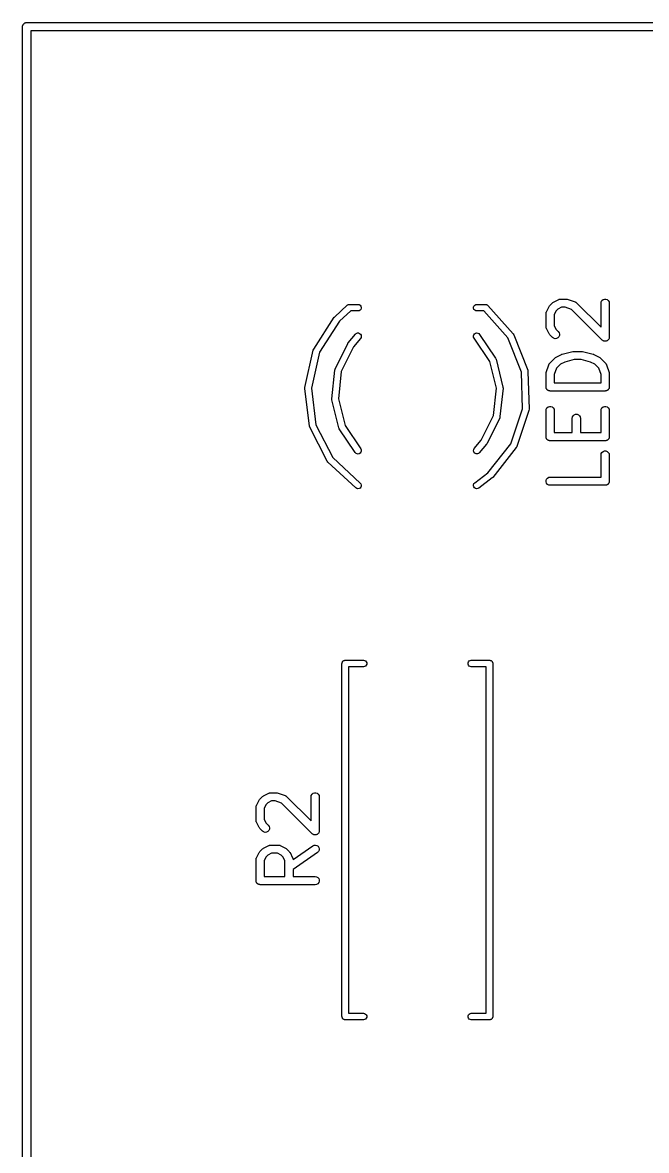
# Model space of a CAD drawing. Header units: millimetres. Extents: x 50 to 169, y 50 to 167.
# Drawn here: x 49.94 to 61.28, y 146.84 to 167.35 of the extents above; entities that cross this region are included whole.
import ezdxf

# ---------------------------------------------------------------- set-up
doc = ezdxf.new("R2010")
doc.units = ezdxf.units.MM
doc.layers.add('BLACK', color=7, linetype='Continuous')

# ---------------------------------------------------------------- blocks, each defined once
blk = doc.blocks.new('hhskb2-Edge.Cuts')
at = {"layer": 'BLACK'}
for p, q in [((36.8261, -19.487), (36.8284, -19.4808)), ((36.8284, -19.4808), (36.8295, -19.4743)), ((36.8295, -19.4743), (36.8328, -19.4687)), ((36.8328, -19.4687), (36.835, -19.4625)), ((36.835, -19.4625), (36.8393, -19.4575)), ((36.8393, -19.4575), (36.8425, -19.4518)), ((36.8425, -19.4518), (36.8476, -19.4476)), ((36.8476, -19.4476), (36.8518, -19.4425)), ((36.8518, -19.4425), (36.8575, -19.4393)), ((36.8575, -19.4393), (36.8625, -19.435)), ((36.8625, -19.435), (36.8687, -19.4328)), ((36.8687, -19.4328), (36.8743, -19.4295)), ((36.8743, -19.4295), (36.8808, -19.4284)), ((36.8808, -19.4284), (36.887, -19.4261)), ((36.887, -19.4261), (36.8935, -19.4261)), ((36.8935, -19.4261), (36.9, -19.425)), ((36.9, -19.425), (156.1, -19.425)), ((36.825, -19.5), (36.8261, -19.4935)), ((36.825, -21.2), (36.825, -19.5)), ((36.8261, -19.4935), (36.8261, -19.487)), ((36.975, -19.575), (36.975, -21.2)), ((156.025, -19.575), (36.975, -19.575)), ((36.825, -136.7), (36.825, -21.2)), ((36.975, -21.2), (36.975, -136.625))]:
    blk.add_line(p, q, dxfattribs=at)
blk = doc.blocks.new('hhskb2-F.SilkS')
at = {"layer": 'BLACK'}
for p, q in [((42.4996, -24.7733), (42.7237, -24.566)), ((42.7237, -24.566), (42.7239, -24.5658)), ((42.7239, -24.5658), (42.7254, -24.564)), ((42.7254, -24.564), (42.7379, -24.5568)), ((42.7379, -24.5568), (42.7413, -24.5547)), ((42.7413, -24.5547), (42.7419, -24.5545)), ((42.7419, -24.5545), (42.7435, -24.5536)), ((42.7435, -24.5536), (42.7545, -24.5517)), ((42.7545, -24.5517), (42.7616, -24.5501)), ((42.7616, -24.5501), (42.7628, -24.5502)), ((42.7628, -24.5502), (42.764, -24.55)), ((42.764, -24.55), (42.92, -24.55)), ((42.92, -24.55), (42.9405, -24.5536)), ((42.9405, -24.5536), (42.9586, -24.564)), ((42.9586, -24.564), (42.972, -24.58)), ((42.972, -24.58), (42.9791, -24.5996)), ((42.9791, -24.5996), (42.9791, -24.6204)), ((45.0209, -24.5996), (45.028, -24.58)), ((45.0209, -24.6204), (45.0209, -24.5996)), ((45.028, -24.58), (45.0414, -24.564)), ((45.0414, -24.564), (45.0595, -24.5536)), ((45.0595, -24.5536), (45.08, -24.55)), ((45.08, -24.55), (45.236, -24.55)), ((45.236, -24.55), (45.2403, -24.5508)), ((45.2403, -24.5508), (45.2443, -24.5506)), ((45.2443, -24.5506), (45.2495, -24.5524)), ((45.2495, -24.5524), (45.2565, -24.5536)), ((45.2565, -24.5536), (45.261, -24.5562)), ((45.261, -24.5562), (45.264, -24.5572)), ((45.264, -24.5572), (45.2675, -24.56)), ((45.2675, -24.56), (45.2746, -24.564)), ((45.2746, -24.564), (45.2784, -24.5686)), ((45.2784, -24.5686), (45.2804, -24.5701)), ((45.2804, -24.5701), (45.7394, -25.0868)), ((46.3453, -24.6841), (46.3929, -24.5888)), ((46.3929, -24.5888), (46.4001, -24.5792)), ((46.4001, -24.5792), (46.407, -24.5693)), ((46.407, -24.5693), (46.4546, -24.5217)), ((46.4546, -24.5217), (46.4644, -24.5148)), ((46.4644, -24.5148), (46.4741, -24.5077)), ((46.4741, -24.5077), (46.5693, -24.4601)), ((46.6206, -24.6021), (46.552, -24.6364)), ((46.5693, -24.4601), (46.5735, -24.4588)), ((46.5735, -24.4588), (46.5772, -24.4567)), ((46.5772, -24.4567), (46.5859, -24.4551)), ((46.5859, -24.4551), (46.5943, -24.4526)), ((46.5943, -24.4526), (46.5986, -24.4529)), ((46.5986, -24.4529), (46.6029, -24.4521)), ((46.6029, -24.4521), (46.6981, -24.4521)), ((46.6859, -24.6021), (46.6206, -24.6021)), ((46.8004, -24.6403), (46.6859, -24.6021)), ((46.6981, -24.4521), (46.7099, -24.4542)), ((46.7099, -24.4542), (46.7218, -24.456)), ((46.7218, -24.456), (46.8647, -24.5036)), ((46.8647, -24.5036), (46.8685, -24.5057)), ((46.8685, -24.5057), (46.8726, -24.5068)), ((46.8726, -24.5068), (46.8798, -24.5118)), ((46.8798, -24.5118), (46.8876, -24.516)), ((46.8876, -24.516), (46.8904, -24.5192)), ((46.8904, -24.5192), (46.894, -24.5217)), ((46.894, -24.5217), (47.3374, -24.9651)), ((47.3374, -24.5271), (47.3419, -24.5015)), ((47.3374, -24.9651), (47.3374, -24.5271)), ((47.3419, -24.5015), (47.3549, -24.4789)), ((47.3549, -24.4789), (47.3749, -24.4622)), ((47.3749, -24.4622), (47.3994, -24.4533)), ((47.3994, -24.4533), (47.4254, -24.4533)), ((47.4254, -24.4533), (47.4499, -24.4622)), ((47.4499, -24.4622), (47.4698, -24.4789)), ((47.4698, -24.4789), (47.4829, -24.5015)), ((47.4829, -24.5015), (47.4874, -24.5271)), ((47.4874, -24.5271), (47.4874, -25.1462)), ((42.1154, -25.3657), (42.4899, -24.7849)), ((42.4899, -24.7849), (42.4951, -24.7793)), ((42.4951, -24.7793), (42.4996, -24.7733)), ((42.788, -24.67), (42.5867, -24.8563)), ((42.92, -24.67), (42.788, -24.67)), ((42.9405, -24.6664), (42.92, -24.67)), ((42.9586, -24.656), (42.9405, -24.6664)), ((42.972, -24.64), (42.9586, -24.656)), ((42.9791, -24.6204), (42.972, -24.64)), ((45.028, -24.64), (45.0209, -24.6204)), ((45.0414, -24.656), (45.028, -24.64)), ((45.0595, -24.6664), (45.0414, -24.656)), ((45.08, -24.67), (45.0595, -24.6664)), ((45.2086, -24.67), (45.08, -24.67)), ((45.6427, -25.1586), (45.2086, -24.67)), ((46.3374, -24.7176), (46.3381, -24.7134)), ((46.3374, -24.9557), (46.3374, -24.7176)), ((46.3379, -24.709), (46.3404, -24.7006)), ((46.3381, -24.7134), (46.3379, -24.709)), ((46.3404, -24.7006), (46.3419, -24.692)), ((46.3419, -24.692), (46.3441, -24.6882)), ((46.3441, -24.6882), (46.3453, -24.6841)), ((46.5216, -24.6668), (46.4874, -24.7353)), ((46.4874, -24.7353), (46.4874, -24.938)), ((46.552, -24.6364), (46.5216, -24.6668)), ((47.3593, -25.1992), (46.8004, -24.6403)), ((42.5867, -24.8563), (42.2219, -25.4218)), ((46.3381, -24.96), (46.3374, -24.9557)), ((46.3379, -24.9643), (46.3381, -24.96)), ((46.3404, -24.9727), (46.3379, -24.9643)), ((46.3419, -24.9814), (46.3404, -24.9727)), ((46.3441, -24.9851), (46.3419, -24.9814)), ((46.3453, -24.9893), (46.3441, -24.9851)), ((46.3929, -25.0845), (46.3453, -24.9893)), ((46.4874, -24.938), (46.5216, -25.0065)), ((46.5216, -25.0065), (46.5607, -25.0455)), ((42.7412, -25.2488), (42.874, -25.0905)), ((42.966, -25.1676), (42.8379, -25.3203)), ((42.874, -25.0905), (42.89, -25.0771)), ((42.89, -25.0771), (42.9096, -25.07)), ((42.9096, -25.07), (42.9304, -25.0699)), ((42.9304, -25.0699), (42.95, -25.0771)), ((42.95, -25.0771), (42.966, -25.0905)), ((42.966, -25.0905), (42.9764, -25.1085)), ((42.9764, -25.1496), (42.966, -25.1676)), ((42.9764, -25.1085), (42.98, -25.129)), ((42.98, -25.129), (42.9764, -25.1496)), ((45.0203, -25.1227), (45.0261, -25.1027)), ((45.0218, -25.1435), (45.0203, -25.1227)), ((45.0302, -25.1625), (45.0218, -25.1435)), ((45.0261, -25.1027), (45.0384, -25.0858)), ((45.3152, -25.5859), (45.0302, -25.1625)), ((45.0384, -25.0858), (45.0556, -25.0742)), ((45.0556, -25.0742), (45.0759, -25.0692)), ((45.0759, -25.0692), (45.0966, -25.0714)), ((45.0966, -25.0714), (45.1153, -25.0805)), ((45.1153, -25.0805), (45.1298, -25.0955)), ((45.1298, -25.0955), (45.4207, -25.5277)), ((45.8895, -25.7814), (45.6427, -25.1586)), ((45.7394, -25.0868), (45.7394, -25.0868)), ((45.7394, -25.0868), (45.7503, -25.1045)), ((45.7503, -25.1045), (46.005, -25.747)), ((46.4001, -25.0942), (46.3929, -25.0845)), ((46.407, -25.104), (46.4001, -25.0942)), ((46.4546, -25.1516), (46.407, -25.104)), ((46.4759, -25.1665), (46.4546, -25.1516)), ((46.5011, -25.1733), (46.4759, -25.1665)), ((46.527, -25.171), (46.5011, -25.1733)), ((46.5506, -25.16), (46.527, -25.171)), ((46.5691, -25.1416), (46.5506, -25.16)), ((46.5607, -25.0455), (46.5756, -25.0669)), ((46.5801, -25.118), (46.5691, -25.1416)), ((46.5756, -25.0669), (46.5823, -25.092)), ((46.5823, -25.092), (46.5801, -25.118)), ((47.3674, -25.2048), (47.3593, -25.1992)), ((47.3749, -25.2111), (47.3674, -25.2048)), ((47.378, -25.2123), (47.3749, -25.2111)), ((47.3807, -25.2142), (47.378, -25.2123)), ((47.3902, -25.2167), (47.3807, -25.2142)), ((47.3994, -25.2201), (47.3902, -25.2167)), ((47.4027, -25.2201), (47.3994, -25.2201)), ((47.4058, -25.2209), (47.4027, -25.2201)), ((47.4156, -25.2201), (47.4058, -25.2209)), ((47.4254, -25.2201), (47.4156, -25.2201)), ((47.4285, -25.2189), (47.4254, -25.2201)), ((47.4318, -25.2186), (47.4285, -25.2189)), ((47.4407, -25.2145), (47.4318, -25.2186)), ((47.4499, -25.2111), (47.4407, -25.2145)), ((47.4524, -25.209), (47.4499, -25.2111)), ((47.4554, -25.2076), (47.4524, -25.209)), ((47.4623, -25.2007), (47.4554, -25.2076)), ((47.4698, -25.1944), (47.4623, -25.2007)), ((47.4715, -25.1915), (47.4698, -25.1944)), ((47.4738, -25.1892), (47.4715, -25.1915)), ((47.478, -25.1803), (47.4738, -25.1892)), ((47.4829, -25.1718), (47.478, -25.1803)), ((47.4834, -25.1686), (47.4829, -25.1718)), ((47.4848, -25.1656), (47.4834, -25.1686)), ((47.4857, -25.1558), (47.4848, -25.1656)), ((47.4874, -25.1462), (47.4857, -25.1558)), ((41.9539, -26.0587), (42.1073, -25.3849)), ((42.2219, -25.4218), (42.0733, -26.0751)), ((42.1073, -25.3849), (42.1153, -25.3657)), ((42.1153, -25.3657), (42.1154, -25.3657)), ((42.5045, -25.7291), (42.7333, -25.261)), ((42.8379, -25.3203), (42.617, -25.7722)), ((42.7333, -25.261), (42.7376, -25.2551)), ((42.7376, -25.2551), (42.7412, -25.2488)), ((46.6323, -25.4544), (46.8228, -25.4068)), ((46.8228, -25.4068), (46.8319, -25.4061)), ((46.8319, -25.4061), (46.841, -25.4045)), ((46.841, -25.4045), (46.9838, -25.4045)), ((46.9838, -25.4045), (46.9928, -25.4061)), ((46.9928, -25.4061), (47.002, -25.4068)), ((47.002, -25.4068), (47.1925, -25.4544)), ((45.4357, -26.071), (45.3152, -25.5859)), ((45.4207, -25.5277), (45.4207, -25.5277)), ((45.4207, -25.5277), (45.4248, -25.537)), ((45.4248, -25.537), (45.4283, -25.5449)), ((45.4283, -25.5449), (45.4291, -25.5467)), ((45.4291, -25.5467), (45.5547, -26.0523)), ((46.392, -25.6383), (46.3971, -25.6311)), ((46.3971, -25.6311), (46.4013, -25.6234)), ((46.4013, -25.6234), (46.4045, -25.6205)), ((46.4045, -25.6205), (46.407, -25.617)), ((46.407, -25.617), (46.5022, -25.5217)), ((46.5022, -25.5217), (46.512, -25.5148)), ((46.512, -25.5148), (46.5217, -25.5077)), ((46.5217, -25.5077), (46.6169, -25.4601)), ((46.5997, -25.6364), (46.5256, -25.7105)), ((46.6767, -25.5979), (46.5997, -25.6364)), ((46.6169, -25.4601), (46.6248, -25.4577)), ((46.6248, -25.4577), (46.6323, -25.4544)), ((46.8502, -25.5545), (46.6767, -25.5979)), ((46.9746, -25.5545), (46.8502, -25.5545)), ((47.1481, -25.5979), (46.9746, -25.5545)), ((47.2251, -25.6364), (47.1481, -25.5979)), ((47.1925, -25.4544), (47.2, -25.4577)), ((47.2, -25.4577), (47.2078, -25.4601)), ((47.2078, -25.4601), (47.3031, -25.5077)), ((47.2992, -25.7105), (47.2251, -25.6364)), ((47.3031, -25.5077), (47.3127, -25.5148)), ((47.3127, -25.5148), (47.3226, -25.5217)), ((47.3226, -25.5217), (47.4178, -25.617)), ((47.4178, -25.617), (47.4203, -25.6205)), ((47.4203, -25.6205), (47.4235, -25.6234)), ((47.4235, -25.6234), (47.4277, -25.6311)), ((47.4277, -25.6311), (47.4327, -25.6383)), ((42.4439, -26.2671), (42.4988, -25.7491)), ((42.4988, -25.7491), (42.5045, -25.7291)), ((42.4988, -25.7491), (42.4988, -25.7491)), ((42.617, -25.7722), (42.5644, -26.2692)), ((45.9085, -26.4511), (45.8895, -25.7814)), ((46.005, -25.747), (46.005, -25.747)), ((46.005, -25.747), (46.0054, -25.7491)), ((46.0054, -25.7491), (46.0092, -25.7674)), ((46.0092, -25.7674), (46.0092, -25.7675)), ((46.0092, -25.7675), (46.0287, -26.4583)), ((46.3374, -25.8129), (46.3395, -25.801)), ((46.3374, -26.051), (46.3374, -25.8129)), ((46.3395, -25.801), (46.3412, -25.7891)), ((46.3412, -25.7891), (46.3888, -25.6463)), ((46.3888, -25.6463), (46.3909, -25.6425)), ((46.3909, -25.6425), (46.392, -25.6383)), ((46.5256, -25.7105), (46.4874, -25.825)), ((46.4874, -25.825), (46.4874, -25.976)), ((47.3374, -25.825), (47.2992, -25.7105)), ((47.3374, -25.976), (47.3374, -25.825)), ((47.4327, -25.6383), (47.4339, -25.6425)), ((47.4339, -25.6425), (47.4359, -25.6463)), ((47.4359, -25.6463), (47.4835, -25.7891)), ((47.4835, -25.7891), (47.4853, -25.801)), ((47.4853, -25.801), (47.4874, -25.8129)), ((47.4874, -25.8129), (47.4874, -26.051)), ((46.4874, -25.976), (47.3374, -25.976)), ((41.9529, -26.0796), (41.9539, -26.0588)), ((42.0393, -26.7653), (41.9529, -26.0796)), ((41.9539, -26.0588), (41.9539, -26.0587)), ((42.0733, -26.0751), (42.157, -26.7398)), ((45.383, -26.568), (45.4357, -26.071)), ((45.5561, -26.0731), (45.5012, -26.5912)), ((45.5547, -26.0523), (45.5561, -26.0731)), ((45.5561, -26.0731), (45.5561, -26.0731)), ((46.3385, -26.0574), (46.3374, -26.051)), ((46.3385, -26.064), (46.3385, -26.0574)), ((46.3408, -26.0701), (46.3385, -26.064)), ((46.3419, -26.0766), (46.3408, -26.0701)), ((46.3452, -26.0823), (46.3419, -26.0766)), ((46.3474, -26.0885), (46.3452, -26.0823)), ((46.3516, -26.0935), (46.3474, -26.0885)), ((46.3549, -26.0992), (46.3516, -26.0935)), ((46.36, -26.1034), (46.3549, -26.0992)), ((46.3642, -26.1084), (46.36, -26.1034)), ((46.3699, -26.1117), (46.3642, -26.1084)), ((46.3749, -26.1159), (46.3699, -26.1117)), ((46.381, -26.1181), (46.3749, -26.1159)), ((46.3867, -26.1214), (46.381, -26.1181)), ((46.3932, -26.1226), (46.3867, -26.1214)), ((46.3994, -26.1248), (46.3932, -26.1226)), ((46.4059, -26.1248), (46.3994, -26.1248)), ((46.4124, -26.126), (46.4059, -26.1248)), ((47.4124, -26.126), (46.4124, -26.126)), ((47.4188, -26.1248), (47.4124, -26.126)), ((47.4254, -26.1248), (47.4188, -26.1248)), ((47.4316, -26.1226), (47.4254, -26.1248)), ((47.438, -26.1214), (47.4316, -26.1226)), ((47.4437, -26.1181), (47.438, -26.1214)), ((47.4499, -26.1159), (47.4437, -26.1181)), ((47.4549, -26.1117), (47.4499, -26.1159)), ((47.4606, -26.1084), (47.4549, -26.1117)), ((47.4648, -26.1034), (47.4606, -26.1084)), ((47.4698, -26.0992), (47.4648, -26.1034)), ((47.4731, -26.0935), (47.4698, -26.0992)), ((47.4773, -26.0885), (47.4731, -26.0935)), ((47.4796, -26.0823), (47.4773, -26.0885)), ((47.4829, -26.0766), (47.4796, -26.0823)), ((47.484, -26.0701), (47.4829, -26.0766)), ((47.4862, -26.064), (47.484, -26.0701)), ((47.4874, -26.051), (47.4862, -26.0574)), ((47.4862, -26.0574), (47.4862, -26.064)), ((42.4446, -26.2775), (42.4439, -26.2671)), ((42.4439, -26.2671), (42.4439, -26.2671)), ((42.4453, -26.2879), (42.4446, -26.2775)), ((42.571, -26.7935), (42.4453, -26.2879)), ((42.4453, -26.2879), (42.4453, -26.2879)), ((42.5644, -26.2692), (42.6849, -26.7543)), ((45.6972, -27.0869), (45.9085, -26.4511)), ((46.3374, -26.4795), (46.3419, -26.4539)), ((46.3419, -26.4539), (46.3549, -26.4313)), ((46.3549, -26.4313), (46.3749, -26.4146)), ((46.3749, -26.4146), (46.3994, -26.4057)), ((46.3994, -26.4057), (46.4254, -26.4057)), ((46.4254, -26.4057), (46.4499, -26.4146)), ((46.4499, -26.4146), (46.4698, -26.4313)), ((46.4698, -26.4313), (46.4829, -26.4539)), ((46.4829, -26.4539), (46.4874, -26.4795)), ((47.3374, -26.4795), (47.3419, -26.4539)), ((47.3419, -26.4539), (47.3549, -26.4313)), ((47.3549, -26.4313), (47.3749, -26.4146)), ((47.3749, -26.4146), (47.3994, -26.4057)), ((47.3994, -26.4057), (47.4254, -26.4057)), ((47.4254, -26.4057), (47.4499, -26.4146)), ((47.4499, -26.4146), (47.4698, -26.4313)), ((47.4698, -26.4313), (47.4829, -26.4539)), ((47.4829, -26.4539), (47.4874, -26.4795)), ((45.162, -27.0199), (45.383, -26.568)), ((45.4954, -26.6112), (45.2666, -27.0792)), ((45.5012, -26.5912), (45.4954, -26.6112)), ((45.4954, -26.6112), (45.4954, -26.6112)), ((46.0257, -26.4789), (45.8078, -27.1348)), ((46.0287, -26.4583), (46.0257, -26.4789)), ((46.3374, -26.9557), (46.3374, -26.4795)), ((46.4874, -26.4795), (46.4874, -26.8807)), ((46.8136, -26.6224), (46.8181, -26.5967)), ((46.8136, -26.8807), (46.8136, -26.6224)), ((46.8181, -26.5967), (46.8311, -26.5742)), ((46.8311, -26.5742), (46.8511, -26.5574)), ((46.8511, -26.5574), (46.8755, -26.5485)), ((46.8755, -26.5485), (46.9016, -26.5485)), ((46.9016, -26.5485), (46.9261, -26.5574)), ((46.9261, -26.5574), (46.946, -26.5742)), ((46.946, -26.5742), (46.959, -26.5967)), ((46.959, -26.5967), (46.9636, -26.6224)), ((46.9636, -26.6224), (46.9636, -26.8807)), ((47.3374, -26.8807), (47.3374, -26.4795)), ((47.4874, -26.4795), (47.4874, -26.9557)), ((42.0454, -26.7852), (42.0393, -26.7653)), ((42.0393, -26.7653), (42.0393, -26.7653)), ((42.3611, -27.4), (42.0454, -26.7852)), ((42.157, -26.7398), (42.463, -27.3358)), ((42.5794, -26.8125), (42.571, -26.7935)), ((42.571, -26.7935), (42.571, -26.7935)), ((42.8704, -27.2446), (42.5794, -26.8125)), ((42.6849, -26.7543), (42.9699, -27.1776)), ((45.0339, -27.1726), (45.162, -27.0199)), ((46.3385, -26.9622), (46.3374, -26.9557)), ((46.3385, -26.9687), (46.3385, -26.9622)), ((46.3408, -26.9749), (46.3385, -26.9687)), ((46.3419, -26.9814), (46.3408, -26.9749)), ((46.3452, -26.987), (46.3419, -26.9814)), ((46.3474, -26.9932), (46.3452, -26.987)), ((46.3516, -26.9982), (46.3474, -26.9932)), ((46.3549, -27.0039), (46.3516, -26.9982)), ((46.36, -27.0081), (46.3549, -27.0039)), ((46.3642, -27.0132), (46.36, -27.0081)), ((46.3699, -27.0164), (46.3642, -27.0132)), ((46.3749, -27.0207), (46.3699, -27.0164)), ((46.381, -27.0229), (46.3749, -27.0207)), ((46.3867, -27.0262), (46.381, -27.0229)), ((46.3932, -27.0273), (46.3867, -27.0262)), ((46.3994, -27.0296), (46.3932, -27.0273)), ((46.4059, -27.0296), (46.3994, -27.0296)), ((46.4124, -27.0307), (46.4059, -27.0296)), ((47.4124, -27.0307), (46.4124, -27.0307)), ((46.4874, -26.8807), (46.8136, -26.8807)), ((46.9636, -26.8807), (47.3374, -26.8807)), ((47.4188, -27.0296), (47.4124, -27.0307)), ((47.4254, -27.0296), (47.4188, -27.0296)), ((47.4316, -27.0273), (47.4254, -27.0296)), ((47.438, -27.0262), (47.4316, -27.0273)), ((47.4437, -27.0229), (47.438, -27.0262)), ((47.4499, -27.0207), (47.4437, -27.0229)), ((47.4549, -27.0164), (47.4499, -27.0207)), ((47.4606, -27.0132), (47.4549, -27.0164)), ((47.4648, -27.0081), (47.4606, -27.0132)), ((47.4698, -27.0039), (47.4648, -27.0081)), ((47.4731, -26.9982), (47.4698, -27.0039)), ((47.4773, -26.9932), (47.4731, -26.9982)), ((47.4796, -26.987), (47.4773, -26.9932)), ((47.4829, -26.9814), (47.4796, -26.987)), ((47.484, -26.9749), (47.4829, -26.9814)), ((47.4862, -26.9687), (47.484, -26.9749)), ((47.4874, -26.9557), (47.4862, -26.9622)), ((47.4862, -26.9622), (47.4862, -26.9687)), ((42.8849, -27.2596), (42.8704, -27.2446)), ((42.9036, -27.2688), (42.8849, -27.2596)), ((42.9243, -27.271), (42.9036, -27.2688)), ((42.9445, -27.266), (42.9243, -27.271)), ((42.9618, -27.2543), (42.9445, -27.266)), ((42.9741, -27.2375), (42.9618, -27.2543)), ((42.9699, -27.1776), (42.9784, -27.1967)), ((42.9798, -27.2174), (42.9741, -27.2375)), ((42.9784, -27.1967), (42.9798, -27.2174)), ((45.0198, -27.2111), (45.0235, -27.1906)), ((45.0235, -27.2316), (45.0198, -27.2111)), ((45.0235, -27.1906), (45.0339, -27.1726)), ((45.0339, -27.2497), (45.0235, -27.2316)), ((45.0498, -27.2631), (45.0339, -27.2497)), ((45.0694, -27.2702), (45.0498, -27.2631)), ((45.0903, -27.2702), (45.0694, -27.2702)), ((45.1098, -27.2631), (45.0903, -27.2702)), ((45.1258, -27.2497), (45.1098, -27.2631)), ((45.2586, -27.0914), (45.1258, -27.2497)), ((45.2623, -27.0851), (45.2586, -27.0914)), ((45.2666, -27.0792), (45.2623, -27.0851)), ((45.2794, -27.6144), (45.6972, -27.0869)), ((45.7979, -27.1531), (45.3688, -27.6949)), ((45.8045, -27.1408), (45.7979, -27.1531)), ((45.7979, -27.1531), (45.7979, -27.1531)), ((45.8078, -27.1348), (45.8045, -27.1408)), ((45.8078, -27.1348), (45.8078, -27.1348)), ((47.3374, -27.289), (47.3419, -27.2634)), ((47.3419, -27.2634), (47.3549, -27.2408)), ((47.3549, -27.2408), (47.3749, -27.2241)), ((47.3749, -27.2241), (47.3994, -27.2152)), ((47.3994, -27.2152), (47.4254, -27.2152)), ((47.4254, -27.2152), (47.4499, -27.2241)), ((47.4499, -27.2241), (47.4698, -27.2408)), ((47.4698, -27.2408), (47.4829, -27.2634)), ((47.4829, -27.2634), (47.4874, -27.289)), ((42.3737, -27.4166), (42.3611, -27.4)), ((42.8806, -27.8863), (42.3737, -27.4166)), ((42.463, -27.3358), (42.9622, -27.7983)), ((47.3374, -27.6902), (47.3374, -27.289)), ((47.4874, -27.289), (47.4874, -27.7652)), ((45.0423, -27.7946), (45.2794, -27.6144)), ((42.8981, -27.8976), (42.8806, -27.8863)), ((42.9577, -27.8901), (42.9391, -27.8997)), ((42.9718, -27.8749), (42.9577, -27.8901)), ((42.9622, -27.7983), (42.9748, -27.8149)), ((42.9799, -27.8556), (42.9718, -27.8749)), ((42.9748, -27.8149), (42.9809, -27.8348)), ((42.9809, -27.8348), (42.9799, -27.8556)), ((45.0191, -27.8499), (45.0201, -27.8291)), ((45.0253, -27.8698), (45.0191, -27.8499)), ((45.0201, -27.8291), (45.0282, -27.8098)), ((45.0379, -27.8864), (45.0253, -27.8698)), ((45.0282, -27.8098), (45.0423, -27.7946)), ((45.0554, -27.8977), (45.0379, -27.8864)), ((45.1149, -27.8901), (45.0964, -27.8996)), ((45.358, -27.7054), (45.1149, -27.8901)), ((45.3632, -27.6999), (45.358, -27.7054)), ((45.3688, -27.6949), (45.3632, -27.6999)), ((46.3385, -27.7522), (46.3474, -27.7277)), ((46.3385, -27.7783), (46.3385, -27.7522)), ((46.3474, -27.8027), (46.3385, -27.7783)), ((46.3474, -27.7277), (46.3642, -27.7078)), ((46.3642, -27.8227), (46.3474, -27.8027)), ((46.3642, -27.7078), (46.3867, -27.6948)), ((46.3867, -27.8357), (46.3642, -27.8227)), ((46.3867, -27.6948), (46.4124, -27.6902)), ((46.4124, -27.8402), (46.3867, -27.8357)), ((46.4124, -27.6902), (47.3374, -27.6902)), ((47.4124, -27.8402), (46.4124, -27.8402)), ((47.4188, -27.8391), (47.4124, -27.8402)), ((47.4254, -27.8391), (47.4188, -27.8391)), ((47.4316, -27.8369), (47.4254, -27.8391)), ((47.438, -27.8357), (47.4316, -27.8369)), ((47.4437, -27.8324), (47.438, -27.8357)), ((47.4499, -27.8302), (47.4437, -27.8324)), ((47.4549, -27.826), (47.4499, -27.8302)), ((47.4606, -27.8227), (47.4549, -27.826)), ((47.4648, -27.8177), (47.4606, -27.8227)), ((47.4698, -27.8134), (47.4648, -27.8177)), ((47.4731, -27.8078), (47.4698, -27.8134)), ((47.4773, -27.8027), (47.4731, -27.8078)), ((47.4796, -27.7966), (47.4773, -27.8027)), ((47.4829, -27.7909), (47.4796, -27.7966)), ((47.484, -27.7844), (47.4829, -27.7909)), ((47.4862, -27.7783), (47.484, -27.7844)), ((47.4874, -27.7652), (47.4862, -27.7717)), ((47.4862, -27.7717), (47.4862, -27.7783)), ((42.9184, -27.9023), (42.8981, -27.8976)), ((42.9391, -27.8997), (42.9184, -27.9023)), ((45.0757, -27.9023), (45.0554, -27.8977)), ((45.0964, -27.8996), (45.0757, -27.9023)), ((42.63, -31.08), (42.6309, -31.0748)), ((42.63, -37.5), (42.63, -31.08)), ((42.6309, -31.0696), (42.6327, -31.0647)), ((42.6309, -31.0748), (42.6309, -31.0696)), ((42.6327, -31.0647), (42.6336, -31.0595)), ((42.6336, -31.0595), (42.6362, -31.0549)), ((42.6362, -31.0549), (42.638, -31.05)), ((42.638, -31.05), (42.6414, -31.046)), ((42.6414, -31.046), (42.644, -31.0414)), ((42.644, -31.0414), (42.6481, -31.0381)), ((42.6481, -31.0381), (42.6514, -31.034)), ((42.6514, -31.034), (42.656, -31.0314)), ((42.656, -31.0314), (42.66, -31.028)), ((42.66, -31.028), (42.6649, -31.0262)), ((42.6649, -31.0262), (42.6695, -31.0236)), ((42.6695, -31.0236), (42.6747, -31.0227)), ((42.6747, -31.0227), (42.6796, -31.0209)), ((42.6796, -31.0209), (42.6848, -31.0209)), ((42.6848, -31.0209), (42.69, -31.02)), ((42.69, -31.02), (43.02, -31.02)), ((43.02, -31.14), (42.75, -31.14)), ((42.75, -31.14), (42.75, -37.44)), ((43.02, -31.02), (43.0405, -31.0236)), ((43.0405, -31.1364), (43.02, -31.14)), ((43.0405, -31.0236), (43.0586, -31.034)), ((43.0586, -31.126), (43.0405, -31.1364)), ((43.0586, -31.034), (43.072, -31.05)), ((43.072, -31.11), (43.0586, -31.126)), ((43.072, -31.05), (43.0791, -31.0696)), ((43.0791, -31.0904), (43.072, -31.11)), ((43.0791, -31.0696), (43.0791, -31.0904)), ((44.9209, -31.0696), (44.928, -31.05)), ((44.9209, -31.0904), (44.9209, -31.0696)), ((44.928, -31.11), (44.9209, -31.0904)), ((44.928, -31.05), (44.9414, -31.034)), ((44.9414, -31.126), (44.928, -31.11)), ((44.9414, -31.034), (44.9595, -31.0236)), ((44.9595, -31.1364), (44.9414, -31.126)), ((44.9595, -31.0236), (44.98, -31.02)), ((44.98, -31.14), (44.9595, -31.1364)), ((44.98, -31.02), (45.31, -31.02)), ((45.25, -31.14), (44.98, -31.14)), ((45.25, -37.44), (45.25, -31.14)), ((45.31, -31.02), (45.3152, -31.0209)), ((45.3152, -31.0209), (45.3204, -31.0209)), ((45.3204, -31.0209), (45.3253, -31.0227)), ((45.3253, -31.0227), (45.3305, -31.0236)), ((45.3305, -31.0236), (45.3351, -31.0262)), ((45.3351, -31.0262), (45.34, -31.028)), ((45.34, -31.028), (45.344, -31.0314)), ((45.344, -31.0314), (45.3486, -31.034)), ((45.3486, -31.034), (45.3519, -31.0381)), ((45.3519, -31.0381), (45.356, -31.0414)), ((45.356, -31.0414), (45.3586, -31.046)), ((45.3586, -31.046), (45.362, -31.05)), ((45.362, -31.05), (45.3638, -31.0549)), ((45.3638, -31.0549), (45.3664, -31.0595)), ((45.3664, -31.0595), (45.3673, -31.0647)), ((45.3673, -31.0647), (45.3691, -31.0696)), ((45.3691, -31.0696), (45.3691, -31.0748)), ((45.3691, -31.0748), (45.37, -31.08)), ((45.37, -31.08), (45.37, -37.5)), ((41.3159, -33.4323), (41.3243, -33.4298)), ((41.3243, -33.4298), (41.3286, -33.43)), ((41.3286, -33.43), (41.3329, -33.4293)), ((41.3329, -33.4293), (41.4281, -33.4293)), ((41.4281, -33.4293), (41.4399, -33.4314)), ((42.1049, -33.4393), (42.1294, -33.4304)), ((42.1294, -33.4304), (42.1554, -33.4304)), ((42.1554, -33.4304), (42.1799, -33.4393)), ((41.0753, -33.6612), (41.1229, -33.566)), ((41.1229, -33.566), (41.1301, -33.5563)), ((41.1301, -33.5563), (41.137, -33.5465)), ((41.137, -33.5465), (41.1846, -33.4989)), ((41.1846, -33.4989), (41.1944, -33.492)), ((41.1944, -33.492), (41.2041, -33.4848)), ((41.2041, -33.4848), (41.2993, -33.4372)), ((41.282, -33.6135), (41.2516, -33.6439)), ((41.3506, -33.5793), (41.282, -33.6135)), ((41.2993, -33.4372), (41.3035, -33.436)), ((41.3035, -33.436), (41.3072, -33.4338)), ((41.3072, -33.4338), (41.3159, -33.4323)), ((41.4159, -33.5793), (41.3506, -33.5793)), ((41.5304, -33.6175), (41.4159, -33.5793)), ((41.4399, -33.4314), (41.4518, -33.4331)), ((41.4518, -33.4331), (41.5947, -33.4808)), ((42.0893, -34.1764), (41.5304, -33.6175)), ((41.5947, -33.4808), (41.5985, -33.4828)), ((41.5985, -33.4828), (41.6026, -33.4839)), ((41.6026, -33.4839), (41.6098, -33.489)), ((41.6098, -33.489), (41.6176, -33.4932)), ((41.6176, -33.4932), (41.6204, -33.4964)), ((41.6204, -33.4964), (41.624, -33.4989)), ((41.624, -33.4989), (42.0674, -33.9423)), ((42.0674, -33.5043), (42.0719, -33.4786)), ((42.0674, -33.9423), (42.0674, -33.5043)), ((42.0719, -33.4786), (42.0849, -33.4561)), ((42.0849, -33.4561), (42.1049, -33.4393)), ((42.1799, -33.4393), (42.1998, -33.4561)), ((42.1998, -33.4561), (42.2129, -33.4786)), ((42.2129, -33.4786), (42.2174, -33.5043)), ((42.2174, -33.5043), (42.2174, -34.1233)), ((41.0674, -33.6948), (41.0681, -33.6905)), ((41.0674, -33.9329), (41.0674, -33.6948)), ((41.0679, -33.6862), (41.0704, -33.6778)), ((41.0681, -33.6905), (41.0679, -33.6862)), ((41.0704, -33.6778), (41.0719, -33.6691)), ((41.0719, -33.6691), (41.0741, -33.6654)), ((41.0741, -33.6654), (41.0753, -33.6612)), ((41.2516, -33.6439), (41.2174, -33.7125)), ((41.2174, -33.7125), (41.2174, -33.9152)), ((41.0681, -33.9371), (41.0674, -33.9329)), ((41.0679, -33.9414), (41.0681, -33.9371)), ((41.0704, -33.9499), (41.0679, -33.9414)), ((41.0719, -33.9585), (41.0704, -33.9499)), ((41.0741, -33.9623), (41.0719, -33.9585)), ((41.0753, -33.9664), (41.0741, -33.9623)), ((41.1229, -34.0616), (41.0753, -33.9664)), ((41.2174, -33.9152), (41.2516, -33.9837)), ((41.2516, -33.9837), (41.2907, -34.0227)), ((41.2907, -34.0227), (41.3056, -34.044)), ((41.3056, -34.044), (41.3123, -34.0692)), ((41.1301, -34.0713), (41.1229, -34.0616)), ((41.137, -34.0811), (41.1301, -34.0713)), ((41.1846, -34.1287), (41.137, -34.0811)), ((41.2059, -34.1437), (41.1846, -34.1287)), ((41.2311, -34.1504), (41.2059, -34.1437)), ((41.257, -34.1482), (41.2311, -34.1504)), ((41.2806, -34.1372), (41.257, -34.1482)), ((41.2991, -34.1187), (41.2806, -34.1372)), ((41.3101, -34.0951), (41.2991, -34.1187)), ((41.3123, -34.0692), (41.3101, -34.0951)), ((42.0974, -34.182), (42.0893, -34.1764)), ((42.1049, -34.1883), (42.0974, -34.182)), ((42.108, -34.1894), (42.1049, -34.1883)), ((42.1107, -34.1913), (42.108, -34.1894)), ((42.1202, -34.1938), (42.1107, -34.1913)), ((42.1294, -34.1972), (42.1202, -34.1938)), ((42.1327, -34.1972), (42.1294, -34.1972)), ((42.1358, -34.198), (42.1327, -34.1972)), ((42.1456, -34.1972), (42.1358, -34.198)), ((42.1554, -34.1972), (42.1456, -34.1972)), ((42.1585, -34.1961), (42.1554, -34.1972)), ((42.1618, -34.1958), (42.1585, -34.1961)), ((42.1707, -34.1916), (42.1618, -34.1958)), ((42.1799, -34.1883), (42.1707, -34.1916)), ((42.1824, -34.1862), (42.1799, -34.1883)), ((42.1854, -34.1848), (42.1824, -34.1862)), ((42.1923, -34.1778), (42.1854, -34.1848)), ((42.1998, -34.1715), (42.1923, -34.1778)), ((42.2015, -34.1687), (42.1998, -34.1715)), ((42.2038, -34.1664), (42.2015, -34.1687)), ((42.208, -34.1575), (42.2038, -34.1664)), ((42.2129, -34.149), (42.208, -34.1575)), ((42.2134, -34.1457), (42.2129, -34.149)), ((42.2148, -34.1427), (42.2134, -34.1457)), ((42.2157, -34.133), (42.2148, -34.1427)), ((42.2174, -34.1233), (42.2157, -34.133)), ((41.137, -34.4989), (41.1846, -34.4513)), ((41.1846, -34.4513), (41.1944, -34.4444)), ((41.1944, -34.4444), (41.2041, -34.4372)), ((41.2041, -34.4372), (41.2993, -34.3896)), ((41.2993, -34.3896), (41.3035, -34.3884)), ((41.3035, -34.3884), (41.3072, -34.3862)), ((41.3072, -34.3862), (41.3159, -34.3847)), ((41.3159, -34.3847), (41.3243, -34.3822)), ((41.3243, -34.3822), (41.3286, -34.3824)), ((41.3286, -34.3824), (41.3329, -34.3817)), ((41.3329, -34.3817), (41.4757, -34.3817)), ((41.4757, -34.3817), (41.48, -34.3824)), ((41.48, -34.3824), (41.4843, -34.3822)), ((41.4843, -34.3822), (41.4927, -34.3847)), ((41.4927, -34.3847), (41.5014, -34.3862)), ((41.5014, -34.3862), (41.5051, -34.3884)), ((41.5051, -34.3884), (41.5093, -34.3896)), ((41.5093, -34.3896), (41.6045, -34.4372)), ((41.6045, -34.4372), (41.6142, -34.4444)), ((41.6142, -34.4444), (41.624, -34.4513)), ((41.624, -34.4513), (41.6716, -34.4989)), ((41.741, -34.6461), (42.0994, -34.3952)), ((42.0994, -34.3952), (42.123, -34.3842)), ((42.123, -34.3842), (42.1489, -34.382)), ((42.1489, -34.382), (42.1741, -34.3887)), ((42.1741, -34.3887), (42.1954, -34.4036)), ((42.1954, -34.4036), (42.2104, -34.425)), ((42.2104, -34.425), (42.2171, -34.4501)), ((42.2171, -34.4501), (42.2148, -34.4761)), ((41.0674, -34.6471), (41.0681, -34.6429)), ((41.0674, -35.0281), (41.0674, -34.6471)), ((41.0679, -34.6386), (41.0704, -34.6301)), ((41.0681, -34.6429), (41.0679, -34.6386)), ((41.0704, -34.6301), (41.0719, -34.6215)), ((41.0719, -34.6215), (41.0741, -34.6177)), ((41.0741, -34.6177), (41.0753, -34.6136)), ((41.0753, -34.6136), (41.1229, -34.5184)), ((41.1229, -34.5184), (41.1301, -34.5087)), ((41.1301, -34.5087), (41.137, -34.4989)), ((41.2516, -34.5963), (41.2174, -34.6648)), ((41.282, -34.5659), (41.2516, -34.5963)), ((41.3506, -34.5317), (41.282, -34.5659)), ((41.458, -34.5317), (41.3506, -34.5317)), ((41.5265, -34.5659), (41.458, -34.5317)), ((41.5569, -34.5963), (41.5265, -34.5659)), ((41.5912, -34.6648), (41.5569, -34.5963)), ((41.6716, -34.4989), (41.6785, -34.5087)), ((41.6785, -34.5087), (41.6857, -34.5184)), ((41.6857, -34.5184), (41.7333, -34.6136)), ((41.7333, -34.6136), (41.7345, -34.6177)), ((41.7345, -34.6177), (41.7367, -34.6215)), ((41.7367, -34.6215), (41.7382, -34.6301)), ((41.7382, -34.6301), (41.7407, -34.6386)), ((41.7407, -34.6386), (41.7404, -34.6429)), ((41.7404, -34.6429), (41.741, -34.6461)), ((42.1854, -34.5181), (41.7412, -34.829)), ((42.2038, -34.4997), (42.1854, -34.5181)), ((42.2148, -34.4761), (42.2038, -34.4997)), ((41.2174, -34.6648), (41.2174, -34.9531)), ((41.5912, -34.9531), (41.5912, -34.6648)), ((41.7412, -34.829), (41.7412, -34.9531)), ((41.0685, -35.0346), (41.0674, -35.0281)), ((41.0685, -35.0411), (41.0685, -35.0346)), ((41.0708, -35.0473), (41.0685, -35.0411)), ((41.0719, -35.0537), (41.0708, -35.0473)), ((41.0752, -35.0594), (41.0719, -35.0537)), ((41.0774, -35.0656), (41.0752, -35.0594)), ((41.0816, -35.0706), (41.0774, -35.0656)), ((41.0849, -35.0763), (41.0816, -35.0706)), ((41.2174, -34.9531), (41.5912, -34.9531)), ((41.7412, -34.9531), (42.1424, -34.9531)), ((42.1424, -34.9531), (42.168, -34.9576)), ((42.168, -34.9576), (42.1906, -34.9706)), ((42.1906, -34.9706), (42.2073, -34.9906)), ((42.2073, -35.0656), (42.1906, -35.0855)), ((42.2073, -34.9906), (42.2162, -35.0151)), ((42.2162, -35.0411), (42.2073, -35.0656)), ((42.2162, -35.0151), (42.2162, -35.0411)), ((41.09, -35.0805), (41.0849, -35.0763)), ((41.0942, -35.0855), (41.09, -35.0805)), ((41.0999, -35.0888), (41.0942, -35.0855)), ((41.1049, -35.093), (41.0999, -35.0888)), ((41.111, -35.0953), (41.1049, -35.093)), ((41.1167, -35.0986), (41.111, -35.0953)), ((41.1232, -35.0997), (41.1167, -35.0986)), ((41.1294, -35.102), (41.1232, -35.0997)), ((41.1359, -35.102), (41.1294, -35.102)), ((41.1424, -35.1031), (41.1359, -35.102)), ((42.1424, -35.1031), (41.1424, -35.1031)), ((42.168, -35.0986), (42.1424, -35.1031)), ((42.1906, -35.0855), (42.168, -35.0986)), ((42.6309, -37.5052), (42.63, -37.5)), ((42.6309, -37.5104), (42.6309, -37.5052)), ((42.6327, -37.5153), (42.6309, -37.5104)), ((42.6336, -37.5205), (42.6327, -37.5153)), ((42.6362, -37.5251), (42.6336, -37.5205)), ((42.638, -37.53), (42.6362, -37.5251)), ((42.6414, -37.534), (42.638, -37.53)), ((42.75, -37.44), (43.02, -37.44)), ((43.02, -37.44), (43.0405, -37.4436)), ((43.0405, -37.4436), (43.0586, -37.454)), ((43.0586, -37.454), (43.072, -37.47)), ((43.072, -37.53), (43.0586, -37.546)), ((43.072, -37.47), (43.0791, -37.4896)), ((43.0791, -37.5104), (43.072, -37.53)), ((43.0791, -37.4896), (43.0791, -37.5104)), ((44.9209, -37.4896), (44.928, -37.47)), ((44.9209, -37.5104), (44.9209, -37.4896)), ((44.928, -37.53), (44.9209, -37.5104)), ((44.928, -37.47), (44.9414, -37.454)), ((44.9414, -37.546), (44.928, -37.53)), ((44.9414, -37.454), (44.9595, -37.4436)), ((44.9595, -37.4436), (44.98, -37.44)), ((44.98, -37.44), (45.25, -37.44)), ((45.362, -37.53), (45.3586, -37.534)), ((45.3638, -37.5251), (45.362, -37.53)), ((45.3664, -37.5205), (45.3638, -37.5251)), ((45.3673, -37.5153), (45.3664, -37.5205)), ((45.3691, -37.5104), (45.3673, -37.5153)), ((45.37, -37.5), (45.3691, -37.5052)), ((45.3691, -37.5052), (45.3691, -37.5104)), ((42.644, -37.5386), (42.6414, -37.534)), ((42.6481, -37.5419), (42.644, -37.5386)), ((42.6514, -37.546), (42.6481, -37.5419)), ((42.656, -37.5486), (42.6514, -37.546)), ((42.66, -37.552), (42.656, -37.5486)), ((42.6649, -37.5538), (42.66, -37.552)), ((42.6695, -37.5564), (42.6649, -37.5538)), ((42.6747, -37.5573), (42.6695, -37.5564)), ((42.6796, -37.5591), (42.6747, -37.5573)), ((42.6848, -37.5591), (42.6796, -37.5591)), ((42.69, -37.56), (42.6848, -37.5591)), ((43.02, -37.56), (42.69, -37.56)), ((43.0405, -37.5564), (43.02, -37.56)), ((43.0586, -37.546), (43.0405, -37.5564)), ((44.9595, -37.5564), (44.9414, -37.546)), ((44.98, -37.56), (44.9595, -37.5564)), ((45.31, -37.56), (44.98, -37.56)), ((45.3152, -37.5591), (45.31, -37.56)), ((45.3204, -37.5591), (45.3152, -37.5591)), ((45.3253, -37.5573), (45.3204, -37.5591)), ((45.3305, -37.5564), (45.3253, -37.5573)), ((45.3351, -37.5538), (45.3305, -37.5564)), ((45.34, -37.552), (45.3351, -37.5538)), ((45.344, -37.5486), (45.34, -37.552)), ((45.3486, -37.546), (45.344, -37.5486)), ((45.3519, -37.5419), (45.3486, -37.546)), ((45.356, -37.5386), (45.3519, -37.5419)), ((45.3586, -37.534), (45.356, -37.5386))]:
    blk.add_line(p, q, dxfattribs=at)

msp = doc.modelspace()

# ---------------------------------------------------------------- block references
for name in ['hhskb2-Edge.Cuts', 'hhskb2-F.SilkS']:
    msp.add_blockref(name, (13.113, 186.774))

doc.saveas('drawing.dxf')
